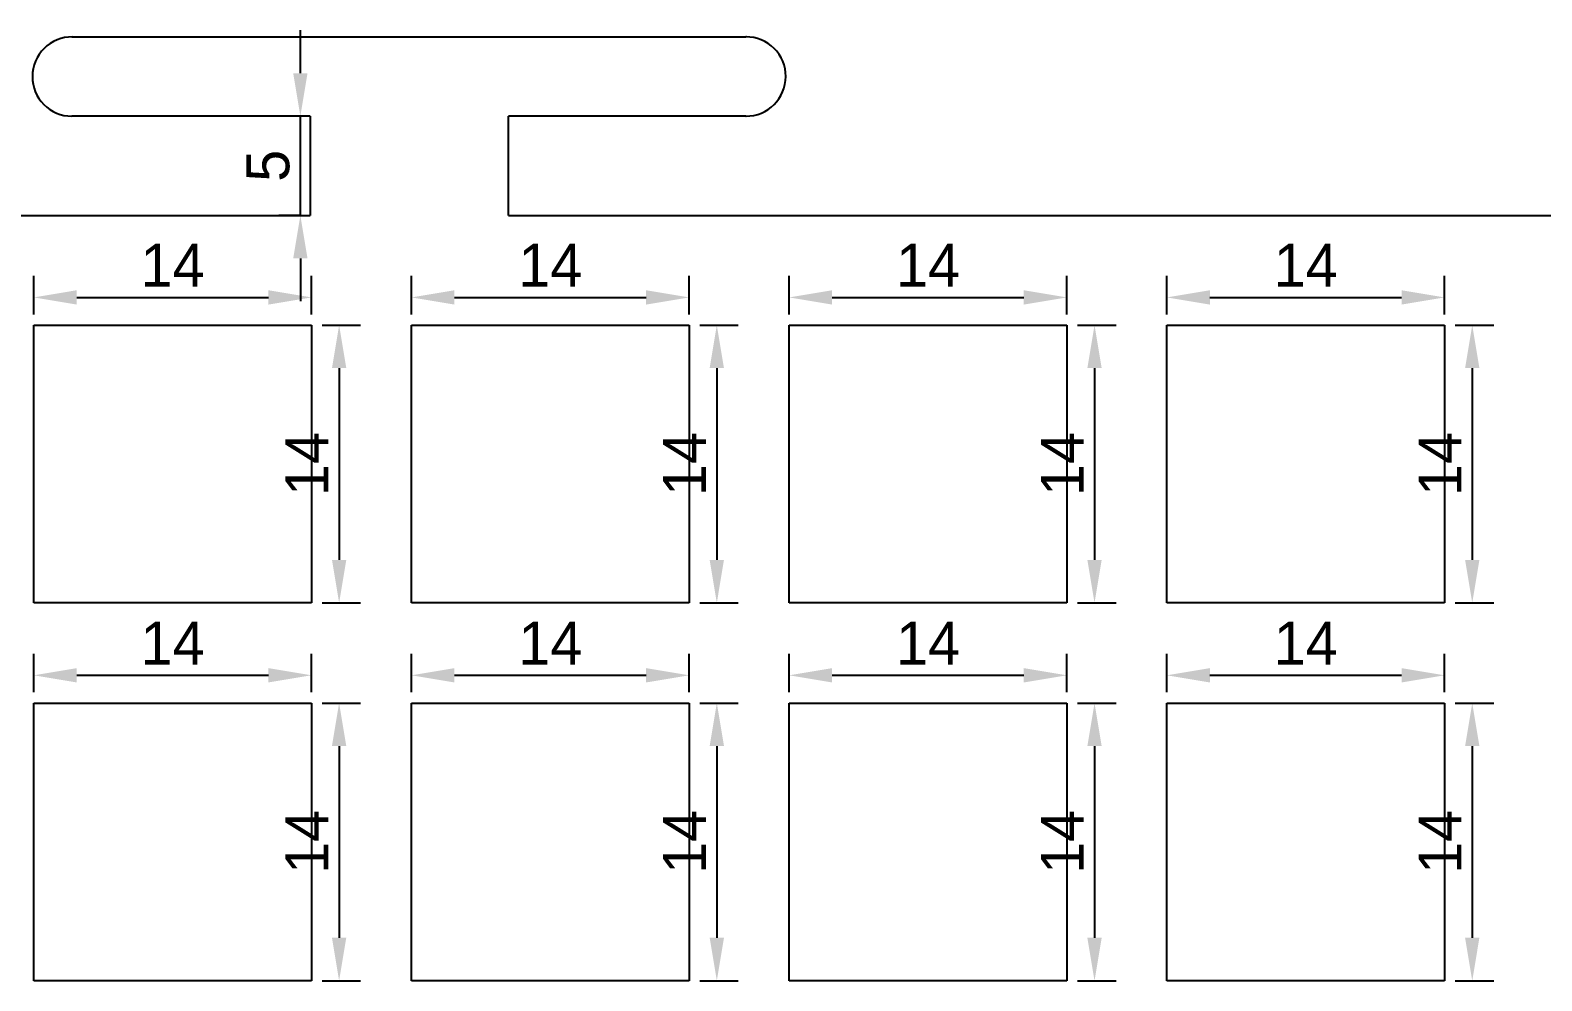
# Model space of a CAD drawing. Header units: millimetres. Extents: x -135 to 124, y -52 to 68.
# Drawn here: x -24.4 to 51.8, y 20.3 to 68.2 of the extents above; entities that cross this region are included whole.
import ezdxf

# ---------------------------------------------------------------- set-up
doc = ezdxf.new("R2010")
doc.units = ezdxf.units.MM
doc.layers.add('Dimensions', color=7, linetype='Continuous')
doc.layers.add('plate_sketch', color=7, linetype='Continuous')
doc.dimstyles.new('ISO-25', dxfattribs={"dimtxt": 2.5, "dimasz": 2.5, "dimexe": 1.25, "dimexo": 0.625, "dimtad": 1, "dimtxsty": 'Standard', "dimcen": 2.5, "dimadec": 0, "dimazin": 0, "dimtfac": 1, "dimtmove": 0, "dimatfit": 3, "dimfxl": 1, "dimarcsym": 0})

# ---------------------------------------------------------------- blocks, each defined once
blk = doc.blocks.new('*D1')
at = {"layer": 'Defpoints', "color": 0}
for p in [(8.797, 53.326), (8.797, 39.326), (10.197, 39.326)]:
    blk.add_point(p, dxfattribs=at)
at = {"layer": 'Dimensions', "color": 140, "lineweight": -2}
for p, q in [((9.339, 53.326), (11.28, 53.326)), ((10.197, 51.16), (10.197, 41.493)), ((9.339, 39.326), (11.28, 39.326))]:
    blk.add_line(p, q, dxfattribs=at)
at = {"layer": 'Dimensions', "color": 140}
for points in [[(10.558, 51.16), (9.836, 51.16), (10.197, 53.326)], [(9.836, 41.493), (10.558, 41.493), (10.197, 39.326)]]:
    blk.add_solid(points, dxfattribs=at)
at = {"layer": 'Dimensions', "color": 140, "insert": (8.572, 46.326), "char_height": 2.1666, "attachment_point": 5, "rotation": 90}
blk.add_mtext('14', dxfattribs=at)
blk = doc.blocks.new('*D20')
at = {"layer": 'Defpoints', "color": 0}
for p in [(-10.253, 53.326), (-10.253, 39.326), (-8.853, 39.326)]:
    blk.add_point(p, dxfattribs=at)
at = {"layer": 'Dimensions', "color": 140, "lineweight": -2}
for p, q in [((-9.711, 53.326), (-7.77, 53.326)), ((-8.853, 51.16), (-8.853, 41.493)), ((-9.711, 39.326), (-7.77, 39.326))]:
    blk.add_line(p, q, dxfattribs=at)
at = {"layer": 'Dimensions', "color": 140}
for points in [[(-8.492, 51.16), (-9.214, 51.16), (-8.853, 53.326)], [(-9.214, 41.493), (-8.492, 41.493), (-8.853, 39.326)]]:
    blk.add_solid(points, dxfattribs=at)
at = {"layer": 'Dimensions', "color": 140, "insert": (-10.478, 46.326), "char_height": 2.1666, "attachment_point": 5, "rotation": 90}
blk.add_mtext('14', dxfattribs=at)
blk = doc.blocks.new('*D24')
at = {"layer": 'Defpoints', "color": 0}
for p in [(27.847, 54.726), (13.847, 53.326), (27.847, 53.326)]:
    blk.add_point(p, dxfattribs=at)
at = {"layer": 'Dimensions', "color": 140, "lineweight": -2}
for p, q in [((13.847, 53.868), (13.847, 55.81)), ((27.847, 53.868), (27.847, 55.81)), ((16.014, 54.726), (25.68, 54.726))]:
    blk.add_line(p, q, dxfattribs=at)
at = {"layer": 'Dimensions', "color": 140}
for points in [[(16.014, 55.088), (16.014, 54.365), (13.847, 54.726)], [(25.68, 54.365), (25.68, 55.088), (27.847, 54.726)]]:
    blk.add_solid(points, dxfattribs=at)
at = {"layer": 'Dimensions', "color": 140, "insert": (20.847, 56.351), "char_height": 2.1666, "attachment_point": 5}
blk.add_mtext('14', dxfattribs=at)
blk = doc.blocks.new('*D26')
at = {"layer": 'Defpoints', "color": 0}
for p in [(46.897, 53.326), (46.897, 39.326), (48.297, 39.326)]:
    blk.add_point(p, dxfattribs=at)
at = {"layer": 'Dimensions', "color": 140, "lineweight": -2}
for p, q in [((47.439, 53.326), (49.38, 53.326)), ((48.297, 51.16), (48.297, 41.493)), ((47.439, 39.326), (49.38, 39.326))]:
    blk.add_line(p, q, dxfattribs=at)
at = {"layer": 'Dimensions', "color": 140}
for points in [[(48.658, 51.16), (47.936, 51.16), (48.297, 53.326)], [(47.936, 41.493), (48.658, 41.493), (48.297, 39.326)]]:
    blk.add_solid(points, dxfattribs=at)
at = {"layer": 'Dimensions', "color": 140, "insert": (46.672, 46.326), "char_height": 2.1666, "attachment_point": 5, "rotation": 90}
blk.add_mtext('14', dxfattribs=at)
blk = doc.blocks.new('*D33')
at = {"layer": 'Defpoints', "color": 0}
for p in [(8.797, 54.726), (-5.203, 53.326), (8.797, 53.326)]:
    blk.add_point(p, dxfattribs=at)
at = {"layer": 'Dimensions', "color": 140, "lineweight": -2}
for p, q in [((-5.203, 53.868), (-5.203, 55.81)), ((8.797, 53.868), (8.797, 55.81)), ((-3.036, 54.726), (6.63, 54.726))]:
    blk.add_line(p, q, dxfattribs=at)
at = {"layer": 'Dimensions', "color": 140}
for points in [[(-3.036, 55.088), (-3.036, 54.365), (-5.203, 54.726)], [(6.63, 54.365), (6.63, 55.088), (8.797, 54.726)]]:
    blk.add_solid(points, dxfattribs=at)
at = {"layer": 'Dimensions', "color": 140, "insert": (1.797, 56.351), "char_height": 2.1666, "attachment_point": 5}
blk.add_mtext('14', dxfattribs=at)
blk = doc.blocks.new('*D36')
at = {"layer": 'Defpoints', "color": 0}
for p in [(-10.808, 63.862), (-10.308, 63.862), (-10.308, 58.862)]:
    blk.add_point(p, dxfattribs=at)
at = {"layer": 'Dimensions', "color": 140, "lineweight": -2}
for p, q in [((-10.808, 66.029), (-10.808, 68.195)), ((-10.85, 63.862), (-11.891, 63.862)), ((-10.808, 58.862), (-10.808, 63.862)), ((-10.85, 58.862), (-11.891, 58.862)), ((-10.808, 56.696), (-10.808, 54.529))]:
    blk.add_line(p, q, dxfattribs=at)
at = {"layer": 'Dimensions', "color": 140}
for points in [[(-11.169, 66.029), (-10.447, 66.029), (-10.808, 63.862)], [(-10.447, 56.696), (-11.169, 56.696), (-10.808, 58.862)]]:
    blk.add_solid(points, dxfattribs=at)
at = {"layer": 'Dimensions', "color": 140, "insert": (-12.433, 61.362), "char_height": 2.167, "attachment_point": 5, "rotation": 90}
blk.add_mtext('5', dxfattribs=at)
blk = doc.blocks.new('*D38')
at = {"layer": 'Defpoints', "color": 0}
for p in [(46.897, 54.726), (32.897, 53.326), (46.897, 53.326)]:
    blk.add_point(p, dxfattribs=at)
at = {"layer": 'Dimensions', "color": 140, "lineweight": -2}
for p, q in [((32.897, 53.868), (32.897, 55.81)), ((46.897, 53.868), (46.897, 55.81)), ((35.064, 54.726), (44.73, 54.726))]:
    blk.add_line(p, q, dxfattribs=at)
at = {"layer": 'Dimensions', "color": 140}
for points in [[(35.064, 55.088), (35.064, 54.365), (32.897, 54.726)], [(44.73, 54.365), (44.73, 55.088), (46.897, 54.726)]]:
    blk.add_solid(points, dxfattribs=at)
at = {"layer": 'Dimensions', "color": 140, "insert": (39.897, 56.351), "char_height": 2.1666, "attachment_point": 5}
blk.add_mtext('14', dxfattribs=at)
blk = doc.blocks.new('*D45')
at = {"layer": 'Defpoints', "color": 0}
for p in [(27.847, 53.326), (27.847, 39.326), (29.247, 39.326)]:
    blk.add_point(p, dxfattribs=at)
at = {"layer": 'Dimensions', "color": 140, "lineweight": -2}
for p, q in [((28.389, 53.326), (30.33, 53.326)), ((29.247, 51.16), (29.247, 41.493)), ((28.389, 39.326), (30.33, 39.326))]:
    blk.add_line(p, q, dxfattribs=at)
at = {"layer": 'Dimensions', "color": 140}
for points in [[(29.608, 51.16), (28.886, 51.16), (29.247, 53.326)], [(28.886, 41.493), (29.608, 41.493), (29.247, 39.326)]]:
    blk.add_solid(points, dxfattribs=at)
at = {"layer": 'Dimensions', "color": 140, "insert": (27.622, 46.326), "char_height": 2.1666, "attachment_point": 5, "rotation": 90}
blk.add_mtext('14', dxfattribs=at)
blk = doc.blocks.new('*D58')
at = {"layer": 'Defpoints', "color": 0}
for p in [(-10.253, 54.726), (-24.253, 53.326), (-10.253, 53.326)]:
    blk.add_point(p, dxfattribs=at)
at = {"layer": 'Dimensions', "color": 140, "lineweight": -2}
for p, q in [((-24.253, 53.868), (-24.253, 55.81)), ((-10.253, 53.868), (-10.253, 55.81)), ((-22.086, 54.726), (-12.42, 54.726))]:
    blk.add_line(p, q, dxfattribs=at)
at = {"layer": 'Dimensions', "color": 140}
for points in [[(-22.086, 55.088), (-22.086, 54.365), (-24.253, 54.726)], [(-12.42, 54.365), (-12.42, 55.088), (-10.253, 54.726)]]:
    blk.add_solid(points, dxfattribs=at)
at = {"layer": 'Dimensions', "color": 140, "insert": (-17.253, 56.351), "char_height": 2.1666, "attachment_point": 5}
blk.add_mtext('14', dxfattribs=at)
blk = doc.blocks.new('*D67')
at = {"layer": 'Defpoints', "color": 0}
for p in [(-10.253, 34.275), (-10.253, 20.275), (-8.853, 20.275)]:
    blk.add_point(p, dxfattribs=at)
at = {"layer": 'Dimensions', "color": 140, "lineweight": -2}
for p, q in [((-9.711, 34.275), (-7.77, 34.275)), ((-8.853, 32.108), (-8.853, 22.442)), ((-9.711, 20.275), (-7.77, 20.275))]:
    blk.add_line(p, q, dxfattribs=at)
at = {"layer": 'Dimensions', "color": 140}
for points in [[(-8.492, 32.108), (-9.214, 32.108), (-8.853, 34.275)], [(-9.214, 22.442), (-8.492, 22.442), (-8.853, 20.275)]]:
    blk.add_solid(points, dxfattribs=at)
at = {"layer": 'Dimensions', "color": 140, "insert": (-10.478, 27.275), "char_height": 2.1666, "attachment_point": 5, "rotation": 90}
blk.add_mtext('14', dxfattribs=at)
blk = doc.blocks.new('*D68')
at = {"layer": 'Defpoints', "color": 0}
for p in [(-10.253, 35.675), (-24.253, 34.275), (-10.253, 34.275)]:
    blk.add_point(p, dxfattribs=at)
at = {"layer": 'Dimensions', "color": 140, "lineweight": -2}
for p, q in [((-24.253, 34.817), (-24.253, 36.758)), ((-10.253, 34.817), (-10.253, 36.758)), ((-22.086, 35.675), (-12.42, 35.675))]:
    blk.add_line(p, q, dxfattribs=at)
at = {"layer": 'Dimensions', "color": 140}
for points in [[(-22.086, 36.036), (-22.086, 35.314), (-24.253, 35.675)], [(-12.42, 35.314), (-12.42, 36.036), (-10.253, 35.675)]]:
    blk.add_solid(points, dxfattribs=at)
at = {"layer": 'Dimensions', "color": 140, "insert": (-17.253, 37.3), "char_height": 2.1666, "attachment_point": 5}
blk.add_mtext('14', dxfattribs=at)
blk = doc.blocks.new('*D69')
at = {"layer": 'Defpoints', "color": 0}
for p in [(8.797, 34.275), (8.797, 20.275), (10.197, 20.275)]:
    blk.add_point(p, dxfattribs=at)
at = {"layer": 'Dimensions', "color": 140, "lineweight": -2}
for p, q in [((9.339, 34.275), (11.28, 34.275)), ((10.197, 32.108), (10.197, 22.442)), ((9.339, 20.275), (11.28, 20.275))]:
    blk.add_line(p, q, dxfattribs=at)
at = {"layer": 'Dimensions', "color": 140}
for points in [[(10.558, 32.108), (9.836, 32.108), (10.197, 34.275)], [(9.836, 22.442), (10.558, 22.442), (10.197, 20.275)]]:
    blk.add_solid(points, dxfattribs=at)
at = {"layer": 'Dimensions', "color": 140, "insert": (8.572, 27.275), "char_height": 2.1666, "attachment_point": 5, "rotation": 90}
blk.add_mtext('14', dxfattribs=at)
blk = doc.blocks.new('*D70')
at = {"layer": 'Defpoints', "color": 0}
for p in [(8.797, 35.675), (-5.203, 34.275), (8.797, 34.275)]:
    blk.add_point(p, dxfattribs=at)
at = {"layer": 'Dimensions', "color": 140, "lineweight": -2}
for p, q in [((-5.203, 34.817), (-5.203, 36.758)), ((8.797, 34.817), (8.797, 36.758)), ((-3.036, 35.675), (6.63, 35.675))]:
    blk.add_line(p, q, dxfattribs=at)
at = {"layer": 'Dimensions', "color": 140}
for points in [[(-3.036, 36.036), (-3.036, 35.314), (-5.203, 35.675)], [(6.63, 35.314), (6.63, 36.036), (8.797, 35.675)]]:
    blk.add_solid(points, dxfattribs=at)
at = {"layer": 'Dimensions', "color": 140, "insert": (1.797, 37.3), "char_height": 2.1666, "attachment_point": 5}
blk.add_mtext('14', dxfattribs=at)
blk = doc.blocks.new('*D71')
at = {"layer": 'Defpoints', "color": 0}
for p in [(27.847, 34.275), (27.847, 20.275), (29.247, 20.275)]:
    blk.add_point(p, dxfattribs=at)
at = {"layer": 'Dimensions', "color": 140, "lineweight": -2}
for p, q in [((28.389, 34.275), (30.33, 34.275)), ((29.247, 32.108), (29.247, 22.442)), ((28.389, 20.275), (30.33, 20.275))]:
    blk.add_line(p, q, dxfattribs=at)
at = {"layer": 'Dimensions', "color": 140}
for points in [[(29.608, 32.108), (28.886, 32.108), (29.247, 34.275)], [(28.886, 22.442), (29.608, 22.442), (29.247, 20.275)]]:
    blk.add_solid(points, dxfattribs=at)
at = {"layer": 'Dimensions', "color": 140, "insert": (27.622, 27.275), "char_height": 2.1666, "attachment_point": 5, "rotation": 90}
blk.add_mtext('14', dxfattribs=at)
blk = doc.blocks.new('*D72')
at = {"layer": 'Defpoints', "color": 0}
for p in [(27.847, 35.675), (13.847, 34.275), (27.847, 34.275)]:
    blk.add_point(p, dxfattribs=at)
at = {"layer": 'Dimensions', "color": 140, "lineweight": -2}
for p, q in [((13.847, 34.817), (13.847, 36.758)), ((27.847, 34.817), (27.847, 36.758)), ((16.014, 35.675), (25.68, 35.675))]:
    blk.add_line(p, q, dxfattribs=at)
at = {"layer": 'Dimensions', "color": 140}
for points in [[(16.014, 36.036), (16.014, 35.314), (13.847, 35.675)], [(25.68, 35.314), (25.68, 36.036), (27.847, 35.675)]]:
    blk.add_solid(points, dxfattribs=at)
at = {"layer": 'Dimensions', "color": 140, "insert": (20.847, 37.3), "char_height": 2.1666, "attachment_point": 5}
blk.add_mtext('14', dxfattribs=at)
blk = doc.blocks.new('*D73')
at = {"layer": 'Defpoints', "color": 0}
for p in [(46.897, 34.275), (46.897, 20.275), (48.297, 20.275)]:
    blk.add_point(p, dxfattribs=at)
at = {"layer": 'Dimensions', "color": 140, "lineweight": -2}
for p, q in [((47.439, 34.275), (49.38, 34.275)), ((48.297, 32.108), (48.297, 22.442)), ((47.439, 20.275), (49.38, 20.275))]:
    blk.add_line(p, q, dxfattribs=at)
at = {"layer": 'Dimensions', "color": 140}
for points in [[(48.658, 32.108), (47.936, 32.108), (48.297, 34.275)], [(47.936, 22.442), (48.658, 22.442), (48.297, 20.275)]]:
    blk.add_solid(points, dxfattribs=at)
at = {"layer": 'Dimensions', "color": 140, "insert": (46.672, 27.275), "char_height": 2.1666, "attachment_point": 5, "rotation": 90}
blk.add_mtext('14', dxfattribs=at)
blk = doc.blocks.new('*D74')
at = {"layer": 'Defpoints', "color": 0}
for p in [(46.897, 35.675), (32.897, 34.275), (46.897, 34.275)]:
    blk.add_point(p, dxfattribs=at)
at = {"layer": 'Dimensions', "color": 140, "lineweight": -2}
for p, q in [((32.897, 34.817), (32.897, 36.758)), ((46.897, 34.817), (46.897, 36.758)), ((35.064, 35.675), (44.73, 35.675))]:
    blk.add_line(p, q, dxfattribs=at)
at = {"layer": 'Dimensions', "color": 140}
for points in [[(35.064, 36.036), (35.064, 35.314), (32.897, 35.675)], [(44.73, 35.314), (44.73, 36.036), (46.897, 35.675)]]:
    blk.add_solid(points, dxfattribs=at)
at = {"layer": 'Dimensions', "color": 140, "insert": (39.897, 37.3), "char_height": 2.1666, "attachment_point": 5}
blk.add_mtext('14', dxfattribs=at)

msp = doc.modelspace()

# ---------------------------------------------------------------- linework, layer by layer
at = {"layer": 'plate_sketch'}
for p, q in [((-22.3393, 67.8622, 24.5657), (11.6644, 67.8622, 24.5657)), ((-10.308, 63.8622, 24.5657), (-22.3393, 63.8622, 24.5657)), ((-10.308, 63.8622, 24.5657), (-10.308, 58.8622, 24.5657)), ((-0.308, 58.8622, 24.5657), (-0.308, 63.8622, 24.5657)), ((11.6644, 63.8622, 24.5657), (-0.308, 63.8622, 24.5657)), ((-100.0055, 58.8622, 24.5657), (-10.308, 58.8622, 24.5657)), ((-0.308, 58.8622, 24.5657), (89.3895, 58.8622, 24.5657)), ((-24.2531, 39.3264, 24.5657), (-24.2531, 53.3264, 24.5657)), ((-24.2531, 53.3264, 24.5657), (-10.2531, 53.3264, 24.5657)), ((-10.2531, 53.3264, 24.5657), (-10.2531, 39.3264, 24.5657)), ((-5.2031, 39.3264, 24.5657), (-5.2031, 53.3264, 24.5657)), ((-5.2031, 53.3264, 24.5657), (8.7969, 53.3264, 24.5657)), ((8.7969, 53.3264, 24.5657), (8.7969, 39.3264, 24.5657)), ((13.8469, 39.3264, 24.5657), (13.8469, 53.3264, 24.5657)), ((13.8469, 53.3264, 24.5657), (27.8469, 53.3264, 24.5657)), ((27.8469, 53.3264, 24.5657), (27.8469, 39.3264, 24.5657)), ((32.8969, 39.3264, 24.5657), (32.8969, 53.3264, 24.5657)), ((32.8969, 53.3264, 24.5657), (46.8969, 53.3264, 24.5657)), ((46.8969, 53.3264, 24.5657), (46.8969, 39.3264, 24.5657)), ((-10.2531, 39.3264, 24.5657), (-24.2531, 39.3264, 24.5657)), ((8.7969, 39.3264, 24.5657), (-5.2031, 39.3264, 24.5657)), ((27.8469, 39.3264, 24.5657), (13.8469, 39.3264, 24.5657)), ((46.8969, 39.3264, 24.5657), (32.8969, 39.3264, 24.5657)), ((-24.2531, 34.275, 24.5657), (-10.2531, 34.275, 24.5657)), ((-24.2531, 20.275, 24.5657), (-24.2531, 34.275, 24.5657)), ((-10.2531, 34.275, 24.5657), (-10.2531, 20.275, 24.5657)), ((-5.2031, 34.275, 24.5657), (8.7969, 34.275, 24.5657)), ((-5.2031, 20.275, 24.5657), (-5.2031, 34.275, 24.5657)), ((8.7969, 34.275, 24.5657), (8.7969, 20.275, 24.5657)), ((13.8469, 34.275, 24.5657), (27.8469, 34.275, 24.5657)), ((13.8469, 20.275, 24.5657), (13.8469, 34.275, 24.5657)), ((27.8469, 34.275, 24.5657), (27.8469, 20.275, 24.5657)), ((32.8969, 34.275, 24.5657), (46.8969, 34.275, 24.5657)), ((32.8969, 20.275, 24.5657), (32.8969, 34.275, 24.5657)), ((46.8969, 34.275, 24.5657), (46.8969, 20.275, 24.5657)), ((-10.2531, 20.275, 24.5657), (-24.2531, 20.275, 24.5657)), ((8.7969, 20.275, 24.5657), (-5.2031, 20.275, 24.5657)), ((27.8469, 20.275, 24.5657), (13.8469, 20.275, 24.5657)), ((46.8969, 20.275, 24.5657), (32.8969, 20.275, 24.5657))]:
    msp.add_line(p, q, dxfattribs=at)
for centre, radius, start, end in [((-22.3251, 65.8622, 24.5657), 2.0001, 89.593531, 180), ((11.6749, 65.8622, 24.5657), 2, 360, 90.300086), ((11.6749, 65.8622, 24.5657), 2, 89.699914, 90.300086), ((-22.3322, 65.8551, 24.5657), 1.9929, 179.796765, 269.796765), ((-22.3322, 65.8551, 24.5657), 1.9929, 179.796765, 180.203235), ((11.6696, 65.8675, 24.5657), 2.0053, 269.849957, 359.849957), ((11.667, 65.8675, 24.5657), 2.0053, 269.924979, 270.075021)]:
    msp.add_arc(centre, radius, start, end, dxfattribs=at)

# ---------------------------------------------------------------- dimensions: what is measured, and where the dimension line sits
at = {"layer": 'Dimensions'}
for base, p1, p2, angle, picture, middle in [((-10.808, 63.8622, 24.5657), (-10.308, 58.8622, 24.5657), (-10.308, 63.8622, 24.5657), 90, '*D36', (-10.808, 61.3622, 24.5657)), ((-10.2531, 54.7264, 24.5657), (-24.2531, 53.3264, 24.5657), (-10.2531, 53.3264, 24.5657), 0, '*D58', (-17.2531, 54.7264, 24.5657)), ((8.7969, 54.7264, 24.5657), (-5.2031, 53.3264, 24.5657), (8.7969, 53.3264, 24.5657), 0, '*D33', (1.7969, 54.7264, 24.5657)), ((27.8469, 54.7264, 24.5657), (13.8469, 53.3264, 24.5657), (27.8469, 53.3264, 24.5657), 0, '*D24', (20.8469, 54.7264, 24.5657)), ((46.8969, 54.7264, 24.5657), (32.8969, 53.3264, 24.5657), (46.8969, 53.3264, 24.5657), 0, '*D38', (39.8969, 54.7264, 24.5657)), ((-8.8531, 39.3264, 24.5657), (-10.2531, 53.3264, 24.5657), (-10.2531, 39.3264, 24.5657), 270, '*D20', (-8.8531, 46.3264, 24.5657)), ((10.1969, 39.3264, 24.5657), (8.7969, 53.3264, 24.5657), (8.7969, 39.3264, 24.5657), 270, '*D1', (10.1969, 46.3264, 24.5657)), ((29.2469, 39.3264, 24.5657), (27.8469, 53.3264, 24.5657), (27.8469, 39.3264, 24.5657), 270, '*D45', (29.2469, 46.3264, 24.5657)), ((48.2969, 39.3264, 24.5657), (46.8969, 53.3264, 24.5657), (46.8969, 39.3264, 24.5657), 270, '*D26', (48.2969, 46.3264, 24.5657)), ((-10.2531, 35.675, 24.5657), (-24.2531, 34.275, 24.5657), (-10.2531, 34.275, 24.5657), 0, '*D68', (-17.2531, 35.675, 24.5657)), ((8.7969, 35.675, 24.5657), (-5.2031, 34.275, 24.5657), (8.7969, 34.275, 24.5657), 0, '*D70', (1.7969, 35.675, 24.5657)), ((27.8469, 35.675, 24.5657), (13.8469, 34.275, 24.5657), (27.8469, 34.275, 24.5657), 0, '*D72', (20.8469, 35.675, 24.5657)), ((46.8969, 35.675, 24.5657), (32.8969, 34.275, 24.5657), (46.8969, 34.275, 24.5657), 0, '*D74', (39.8969, 35.675, 24.5657)), ((-8.8531, 20.275, 24.5657), (-10.2531, 34.275, 24.5657), (-10.2531, 20.275, 24.5657), 270, '*D67', (-8.8531, 27.275, 24.5657)), ((10.1969, 20.275, 24.5657), (8.7969, 34.275, 24.5657), (8.7969, 20.275, 24.5657), 270, '*D69', (10.1969, 27.275, 24.5657)), ((29.2469, 20.275, 24.5657), (27.8469, 34.275, 24.5657), (27.8469, 20.275, 24.5657), 270, '*D71', (29.2469, 27.275, 24.5657)), ((48.2969, 20.275, 24.5657), (46.8969, 34.275, 24.5657), (46.8969, 20.275, 24.5657), 270, '*D73', (48.2969, 27.275, 24.5657))]:
    dim = msp.add_linear_dim(base=base, p1=p1, p2=p2, angle=angle, dimstyle='ISO-25', override={"dimscale": 0.866655, "dimdec": 3, "dimzin": 8, "dimlunit": 2, "dimclrd": 140, "dimclre": 140, "dimclrt": 140}, dxfattribs=at)
    dim.commit()
    dim.dimension.update_dxf_attribs({"geometry": picture, "text_midpoint": middle, "dimtype": 161})

doc.saveas('drawing.dxf')
